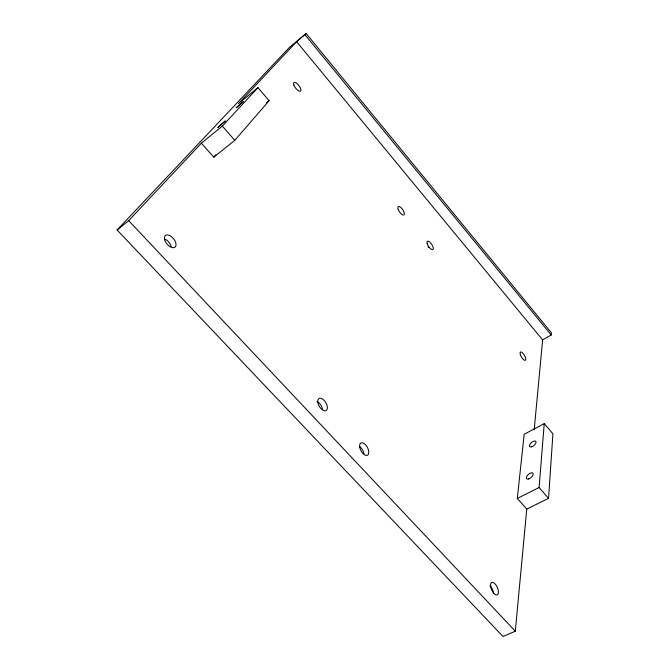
<?xml version="1.0" encoding="UTF-8"?>
<svg xmlns="http://www.w3.org/2000/svg" width="670" height="670" viewBox="0 0 670 670"><rect width="100%" height="100%" fill="white"/><g stroke="black" fill="none" stroke-linecap="round" stroke-linejoin="round"><path stroke-width="1" d="M526.754 509.074L548.571 498.346L552.909 433.8L544.241 423.624L524.174 434.277L517.299 498.438L526.754 509.074L515.297 631.19L502.994 636.5L117.091 229.978L289.515 47.31L306.148 33.5L551.393 332.806L551.217 334.975L542.633 339.908L534.191 429.839M548.571 498.346L539.107 487.542L544.241 423.624M257.967 87.619L222.323 126.094L201.36 143.204L213.789 157.174L234.802 140.34L269.114 100.701L257.967 87.619L238.545 103.574L296.609 41.699L306.148 33.5M213.789 157.174L215.857 154.82M117.091 229.978L128.682 220.656L201.36 143.204M266.677 102.669L269.114 100.701M517.299 498.438L539.107 487.542M128.682 220.656L515.297 631.19M222.323 126.094L234.802 140.34M296.609 41.699L542.633 339.908M304.992 34.739L551.217 334.975M165.431 239.265A7.579 4.238 50.3 0 1 171.193 246.409M317.01 401.456A7.018 3.785 59.2 0 1 322.597 409.554M359.664 446.53A6.934 3.635 61.3 0 1 363.936 453.749M489.879 585.731A6.792 3.124 66.2 0 1 493.522 593.084M428.063 246.577A4.975 1.909 56.6 0 1 428.733 247.682M243.177 101.714L236.309 107.703L243.177 101.714M225.179 121.052L217.951 127.35L225.179 121.052M293.862 85.073A5.402 2.077 51.9 0 0 300.252 91.221A5.402 2.077 51.9 0 0 297.639 84.144A5.402 2.077 51.9 0 0 293.862 85.073M164.678 239.768A7.605 4.213 50.4 0 0 174.552 247.498A7.605 4.213 50.4 0 0 171.478 236.669A7.605 4.213 50.4 0 0 164.678 239.768M317.815 402.343A7.043 3.769 59.2 0 0 325.721 410.752A7.043 3.769 59.2 0 0 324.188 400.417A7.043 3.769 59.2 0 0 317.815 402.343M359.723 447.192A6.951 3.61 61.3 0 0 367.361 455.307A6.951 3.61 61.3 0 0 365.56 444.838A6.951 3.61 61.3 0 0 359.723 447.192M490.624 586.443A6.809 3.099 66.1 0 0 497.157 594.927A6.809 3.099 66.1 0 0 495.683 584.617A6.809 3.099 66.1 0 0 490.624 586.443M520.322 354.514A4.807 1.734 59.7 0 0 525.23 360.351A4.807 1.734 59.7 0 0 523.228 353.567A4.807 1.734 59.7 0 0 520.322 354.514M427.117 243.344A4.983 1.893 56.6 0 0 432.46 249.701A4.983 1.893 56.6 0 0 430.844 243.185A4.983 1.893 56.6 0 0 427.117 243.344M398.265 209.568A5.059 1.943 55.6 0 0 403.935 214.928A5.059 1.943 55.6 0 0 401.079 207.733A5.059 1.943 55.6 0 0 398.265 209.568M531.695 446.79A4.012 1.901 -40.8 0 0 535.975 441.689A4.012 1.901 -40.8 0 0 530.59 443.473A4.012 1.901 -40.8 0 0 531.695 446.79M528.63 478.983A4.196 2.069 -41.6 0 0 533.111 473.581A4.196 2.069 -41.6 0 0 527.499 475.306A4.196 2.069 -41.6 0 0 528.63 478.983"/></g></svg>
